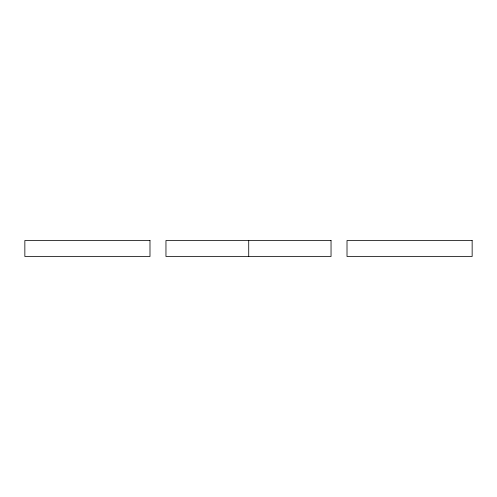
<?xml version="1.0" encoding="UTF-8"?>
<svg xmlns="http://www.w3.org/2000/svg" width="497" height="497" viewBox="0 0 497 497"><rect width="100%" height="100%" fill="white"/><g stroke="black" fill="none" stroke-linecap="round" stroke-linejoin="round"><path stroke-width="0.75" d="M248.717 256.489L248.717 240.511M149.988 240.511L24.85 240.511L24.85 256.489L149.988 256.489L149.988 240.511M331.039 240.511L165.961 240.511L165.961 256.489L331.039 256.489L331.039 240.511M472.15 240.511L347.012 240.511L347.012 256.489L472.15 256.489L472.15 240.511"/></g></svg>
